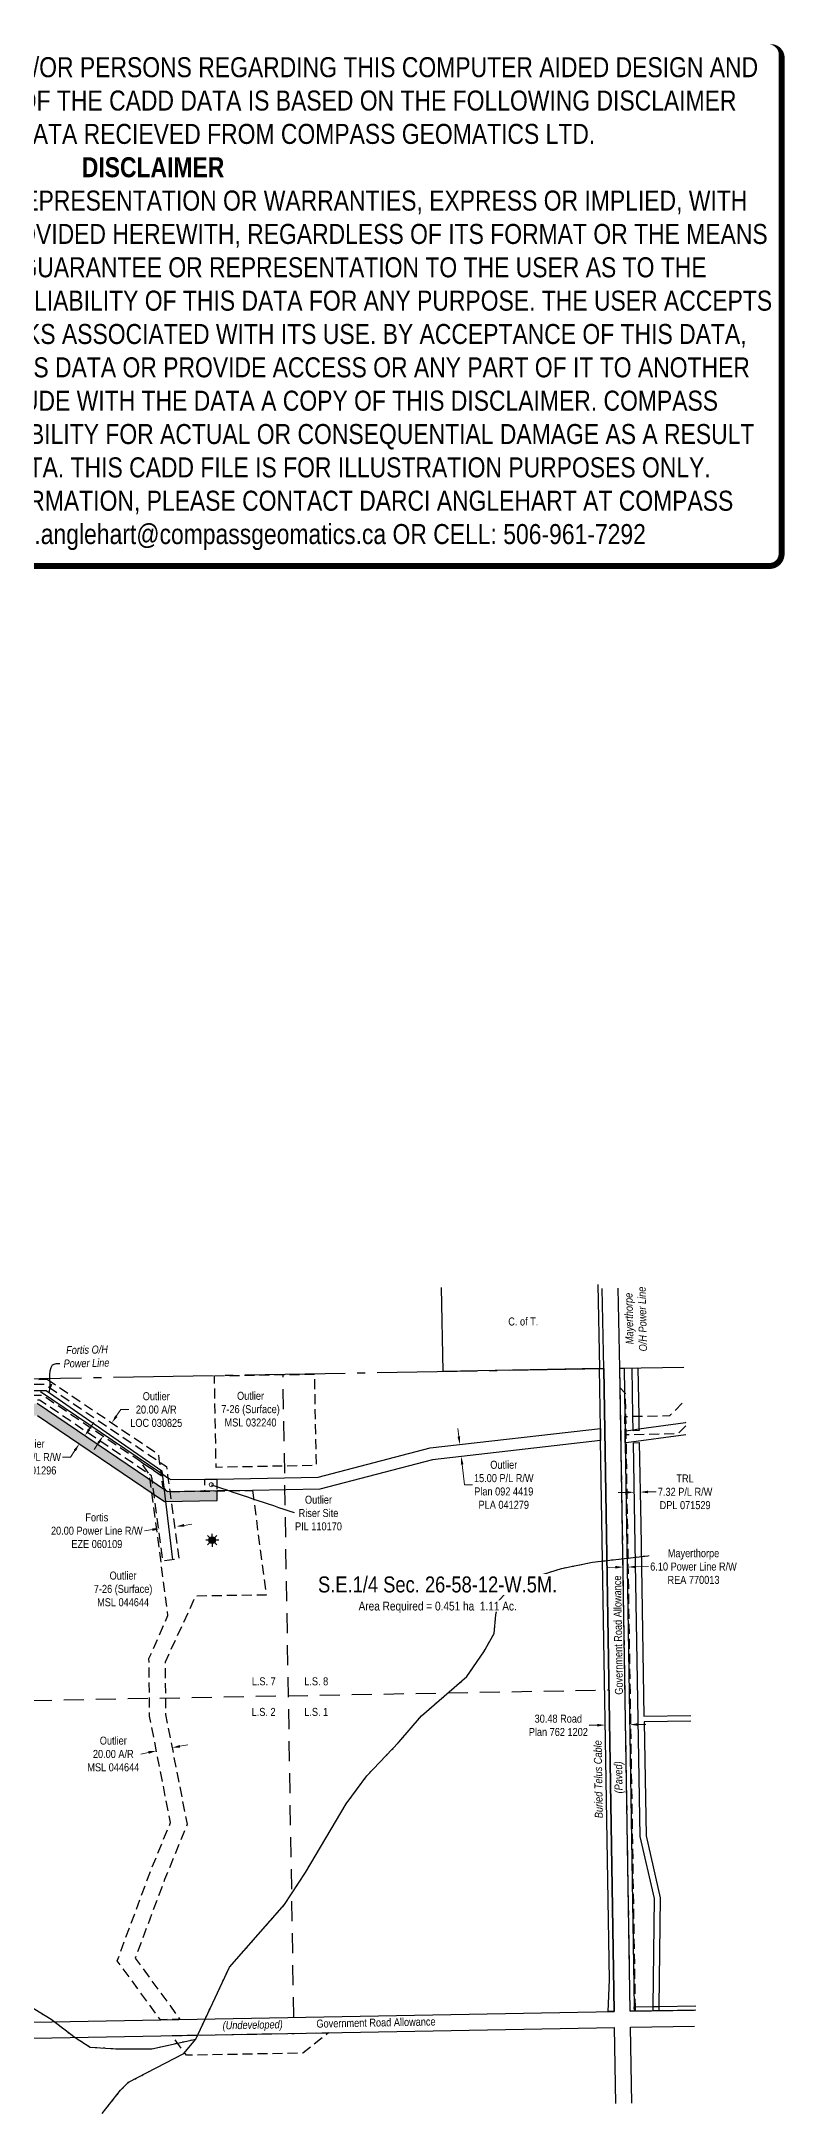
# Model space of a CAD drawing. Extents: x 585085 to 587865, y 5988184 to 5990821.
# Drawn here: x 586936 to 587865, y 5988206 to 5990796 of the extents above; entities that cross this region are included whole.
import ezdxf
from ezdxf.enums import TextEntityAlignment as Align

# ---------------------------------------------------------------- set-up
doc = ezdxf.new("R2010")
doc.units = 0
doc.header["$LTSCALE"] = 5
doc.header["$PDSIZE"] = 0.5
for name, pattern in [('foc-ACCESSROAD', [3.75, 2.5, -1.25]), ('foc-FLOWLINE', [3.75, 2.5, -1.25]), ('foc-LSD', [8, 5, -3]), ('foc-QUARTERLINE', [33, 25, -3, 2, -3]), ('foc-WHEELTRACKS', [2, 0.4, -1.6])]:
    doc.linetypes.add(name, pattern=pattern)
doc.layers.get('Defpoints').update_dxf_attribs({"color": 9})
for name, color, linetype in [('AS-POWER', 104, 'foc-POWER'), ('AS-TELUS', 224, 'foc-TEL'), ('C-AR', 13, 'foc-ACCESSROAD'), ('C-RW', 13, 'Continuous'), ('C-SYMBOL', 7, 'Continuous'), ('C-WS', 13, 'foc-ACCESSROAD'), ('C-WS-S', 8, 'Continuous'), ('F-EZE', 190, 'foc-FLOWLINE'), ('F-RW', 190, 'Continuous'), ('L-AREAREQUIRED', 7, 'Continuous'), ('L-QSEC', 8, 'foc-QUARTERLINE'), ('L-ROAD-T', 7, 'Continuous'), ('L-SEC', 7, 'Continuous'), ('L-SECTION-LSD', 7, 'foc-LSD'), ('L-TITLEDB', 4, 'Continuous'), ('L-TITLEDB-T', 4, 'Continuous'), ('P-TEMP-H', 41, 'Continuous'), ('P-TEMP_WORKSPACE', 46, 'Continuous'), ('T-WATER-P3', 160, 'foc-WHEELTRACKS')]:
    doc.layers.add(name, color=color, linetype=linetype)
for name, color, linetype, lineweight in [('C-AR-T', 13, 'Continuous', 9), ('C-RW-T', 13, 'Continuous', 9), ('C-WS-T', 13, 'Continuous', 9), ('F-EZE-T', 190, 'Continuous', 9), ('F-RW-T', 190, 'Continuous', 9), ('T-TEXT', 48, 'Continuous', 18)]:
    doc.layers.add(name, color=color, linetype=linetype, lineweight=lineweight)
doc.layers.add('DISCLAIMER', color=7, linetype='Continuous', plot=False)
doc.styles.add('100L', font='ARIALN.TTF', dxfattribs={"height": 11})
doc.styles.add('175L', font='ARIALN.TTF', dxfattribs={"height": 20})
doc.styles.add('80', font='ARIALN.TTF', dxfattribs={"height": 10})
doc.styles.add('80CG', font='ARIALN.TTF', dxfattribs={"height": 10})
doc.styles.add('80L', font='ARIALN.TTF', dxfattribs={"height": 10})
doc.styles.add('80LS', font='ARIALNI.TTF', dxfattribs={"height": 10})
doc.styles.add('foc-LtypeFont', font='ARIALN.TTF', dxfattribs={"height": 7.35})
doc.styles.add('MtXpl_Arial_Narrow', font='ARIALNI.TTF')
doc.linetypes.add('foc-POWER', pattern='A,6,-1,["P",foc-LtypeFont,S=0.2,R=0,X=-0.625,Y=-0.75],-1.24,4', length=12.24)
doc.linetypes.add('foc-POWER-NOLINE', pattern='A,0,-4,["P",foc-LtypeFont,S=0.2,R=0,X=-0.625,Y=-0.75],-8.24', length=12.24)
doc.linetypes.add('foc-TEL', pattern='A,2,-1,["T",foc-LtypeFont,S=0.2,R=0,X=-0.425,Y=-0.75],-1.24,8', length=12.24)
doc.linetypes.add('foc-TEL-NOLINE', pattern='A,0,-2,["T",foc-LtypeFont,S=0.2,R=0,X=-0.425,Y=-0.75],-10.24', length=12.24)
doc.linetypes.add('foc-TOPO-flowdirection-NOLINE', pattern='A,0,[">",foc-LtypeFont,S=0.3,R=0,X=0,Y=-0.945],-20,[">",foc-LtypeFont,S=0.3,R=0,X=0,Y=-0.945],0', length=20)
doc.dimstyles.new('Compass 5 000', dxfattribs={"dimscale": 5, "dimtxt": 9, "dimasz": 2, "dimexe": 0.2, "dimexo": 0.0625, "dimgap": 0.5, "dimtad": 0, "dimtih": 1, "dimtoh": 1, "dimzin": 0, "dimdsep": 46, "dimtxsty": '80CG', "dimcen": 0.1, "dimse1": 1, "dimse2": 1, "dimclrd": 256, "dimclrt": 256, "dimaunit": 1, "dimadec": 4, "dimazin": 0, "dimtfac": 0.06, "dimtofl": 0, "dimtmove": 0, "dimatfit": 1, "dimfxl": 0.2, "dimtolj": 1, "dimtzin": 0, "dimlwd": -1, "dimarcsym": 0})

# ---------------------------------------------------------------- blocks, each defined once
blk = doc.blocks.new('*D376')
at = {"layer": 'C-AR-T', "transparency": 16777216}
for p, q in [((587029.2, 5989077.9), (587034.8, 5989086.2)), ((587034.8, 5989086.2), (587044.8, 5989086.2)), ((587006.9, 5989044.7), (587001.3, 5989036.4))]:
    blk.add_line(p, q, dxfattribs=at)
for points in [[(587027.8, 5989078.8), (587030.6, 5989077), (587023.6, 5989069.6)], [(587005.5, 5989045.6), (587008.3, 5989043.8), (587012.5, 5989053)]]:
    blk.add_solid(points, dxfattribs=at)
at = {"layer": 'Defpoints', "color": 0, "transparency": 16777216}
for p in [(587002.7, 5989083.7), (586991.5, 5989067.1), (587023.6, 5989069.6)]:
    blk.add_point(p, dxfattribs=at)
at = {"layer": 'C-AR-T', "transparency": 16777216, "insert": (587079.1, 5989086.2), "char_height": 10, "attachment_point": 5, "style": '80CG'}
blk.add_mtext('\\A1;Outlier\\P20.00 A/R\\PLOC 030825', dxfattribs=at)
blk = doc.blocks.new('*D379')
at = {"layer": 'C-RW-T', "transparency": 16777216}
for p, q in [((587457.5, 5989052.5), (587456.3, 5989062.4)), ((587461.5, 5989017.7), (587464.5, 5988992.2)), ((587464.5, 5988992.2), (587474.5, 5988992.2))]:
    blk.add_line(p, q, dxfattribs=at)
for points in [[(587459.1, 5989052.7), (587455.8, 5989052.3), (587458.6, 5989042.6)], [(587463.2, 5989017.9), (587459.9, 5989017.5), (587460.4, 5989027.7)]]:
    blk.add_solid(points, dxfattribs=at)
at = {"layer": 'Defpoints', "color": 0, "transparency": 16777216}
for p in [(587455, 5989042.1), (587456.7, 5989027.2), (587460.4, 5989027.7)]:
    blk.add_point(p, dxfattribs=at)
at = {"layer": 'C-RW-T', "transparency": 16777216, "insert": (587513.6, 5988992.2), "char_height": 10, "attachment_point": 5, "style": '80CG'}
blk.add_mtext('\\A1;Outlier\\P15.00 P/L R/W\\PPlan 092 4419\\PPLA 041279', dxfattribs=at)
blk = doc.blocks.new('*D384')
at = {"layer": 'C-RW-T', "transparency": 16777216}
for p, q in [((586995.3, 5989061.6), (587000.9, 5989069.9)), ((586971.7, 5989026.8), (586961.7, 5989026.8)), ((586977.3, 5989035.1), (586971.7, 5989026.8))]:
    blk.add_line(p, q, dxfattribs=at)
for points in [[(586993.9, 5989062.6), (586996.7, 5989060.7), (586989.7, 5989053.3)], [(586976, 5989036), (586978.7, 5989034.2), (586982.9, 5989043.4)]]:
    blk.add_solid(points, dxfattribs=at)
at = {"layer": 'Defpoints', "color": 0, "transparency": 16777216}
for p in [(586982.9, 5989043.4), (587030.3, 5989025.9), (587023.6, 5989015.9)]:
    blk.add_point(p, dxfattribs=at)
at = {"layer": 'C-RW-T', "transparency": 16777216, "insert": (586922.7, 5989026.8), "char_height": 10, "attachment_point": 5, "style": '80CG'}
blk.add_mtext('\\A1;Outlier\\P12.00 P/L R/W\\PPLA 101296', dxfattribs=at)
blk = doc.blocks.new('*D389')
at = {"layer": 'Defpoints', "color": 0, "transparency": 16777216}
for p in [(587084.2, 5988937.5), (587106.2, 5988923.5), (587086.4, 5988920.8)]:
    blk.add_point(p, dxfattribs=at)
at = {"layer": 'F-EZE-T', "transparency": 16777216}
for p, q in [((587074.3, 5988936.2), (587064.3, 5988934.8)), ((587113.9, 5988941.5), (587123.8, 5988942.9))]:
    blk.add_line(p, q, dxfattribs=at)
for points in [[(587074, 5988937.8), (587074.5, 5988934.5), (587084.2, 5988937.5)], [(587113.7, 5988943.2), (587114.1, 5988939.9), (587104, 5988940.2)]]:
    blk.add_solid(points, dxfattribs=at)
at = {"layer": 'F-EZE-T', "transparency": 16777216, "insert": (587004.8, 5988934.8), "char_height": 10, "attachment_point": 5, "style": '80CG'}
blk.add_mtext('\\A1;Fortis\\P20.00 Power Line R/W\\PEZE 060109', dxfattribs=at)
blk = doc.blocks.new('*D390')
at = {"layer": 'Defpoints', "color": 0, "transparency": 16777216}
for p in [(587662.6, 5988906.4), (587668.7, 5988906.5), (587669, 5988889.5)]:
    blk.add_point(p, dxfattribs=at)
at = {"layer": 'F-EZE-T', "transparency": 16777216}
for p, q in [((587652.9, 5988889.2), (587642.9, 5988889)), ((587679, 5988889.7), (587694.5, 5988890))]:
    blk.add_line(p, q, dxfattribs=at)
for points in [[(587652.9, 5988890.9), (587653, 5988887.5), (587662.9, 5988889.4)], [(587679, 5988891.3), (587679.1, 5988888), (587669, 5988889.5)]]:
    blk.add_solid(points, dxfattribs=at)
at = {"layer": 'F-EZE-T', "transparency": 16777216, "insert": (587750.8, 5988890), "char_height": 10, "attachment_point": 5, "style": '80CG', "bg_fill": 3, "box_fill_scale": 1.1, "bg_fill_color": 256, "bg_fill_true_color": 13158600, "bg_fill_transparency": 0}
blk.add_mtext('\\A1;Mayerthorpe\\P6.10 Power Line R/W\\PREA 770013', dxfattribs=at)
blk = doc.blocks.new('*D394')
at = {"layer": 'Defpoints', "color": 0, "transparency": 16777216}
for p in [(587684, 5988983.1), (587677.9, 5988919.9), (587685.2, 5988920.1)]:
    blk.add_point(p, dxfattribs=at)
at = {"layer": 'F-RW-T', "transparency": 16777216}
for p, q in [((587666.7, 5988982.7), (587656.7, 5988982.6)), ((587694, 5988983.3), (587704, 5988983.4))]:
    blk.add_line(p, q, dxfattribs=at)
for points in [[(587666.7, 5988984.4), (587666.7, 5988981.1), (587676.7, 5988982.9)], [(587694, 5988984.9), (587694.1, 5988981.6), (587684, 5988983.1)]]:
    blk.add_solid(points, dxfattribs=at)
at = {"layer": 'F-RW-T', "transparency": 16777216, "insert": (587740.3, 5988983.4), "char_height": 10, "attachment_point": 5, "style": '80CG'}
blk.add_mtext('\\A1;TRL\\P7.32 P/L R/W\\PDPL 071529', dxfattribs=at)
blk = doc.blocks.new('*D398')
at = {"layer": 'Defpoints', "color": 0, "transparency": 16777216}
for p in [(587640.3, 5988706.2), (587640.5, 5988692), (587670.9, 5988706.8)]:
    blk.add_point(p, dxfattribs=at)
at = {"layer": 'L-TITLEDB-T', "transparency": 16777216}
for p, q in [((587630.5, 5988691.8), (587620.5, 5988691.6)), ((587681.2, 5988692.7), (587691.2, 5988692.9))]:
    blk.add_line(p, q, dxfattribs=at)
for points in [[(587630.5, 5988693.4), (587630.6, 5988690.1), (587640.5, 5988692)], [(587681.1, 5988694.3), (587681.2, 5988691), (587671.2, 5988692.5)]]:
    blk.add_solid(points, dxfattribs=at)
at = {"layer": 'L-TITLEDB-T', "transparency": 16777216, "insert": (587581.8, 5988691.6), "char_height": 10, "attachment_point": 5, "style": '80CG'}
blk.add_mtext('\\A1;30.48 Road\\PPlan 762 1202', dxfattribs=at)
blk = doc.blocks.new('GAS')
h = blk.add_hatch(color=255)
h.dxf.hatch_style = 1
edge = h.paths.add_edge_path()
edge.add_arc((0, 0), 0.9, 0, 360)
for p, q in [((-0.81, 0), (-1.62, 0)), ((-0.57, 0.57), (-1.14, 1.14)), ((0, 0.81), (0, 1.62)), ((0.57, 0.57), (1.14, 1.14)), ((1.62, 0), (0.81, 0)), ((-0.57, -0.57), (-1.14, -1.14)), ((0, -0.81), (0, -1.62)), ((1.14, -1.14), (0.57, -0.57))]:
    blk.add_line(p, q)
blk.add_circle((0, 0), 0.8)
blk = doc.blocks.new('*D454')
at = {"layer": 'C-AR-T', "transparency": 16777216}
for p, q in [((587108.7, 5988665.5), (587118.5, 5988667.4)), ((587069.5, 5988657.8), (587059.7, 5988655.8))]:
    blk.add_line(p, q, dxfattribs=at)
for points in [[(587108.4, 5988667.1), (587109, 5988663.9), (587098.9, 5988663.6)], [(587069.2, 5988659.4), (587069.8, 5988656.1), (587079.3, 5988659.7)]]:
    blk.add_solid(points, dxfattribs=at)
at = {"layer": 'Defpoints', "color": 0, "transparency": 16777216}
for p in [(587077.8, 5988667.1), (587097.4, 5988671), (587079.3, 5988659.7)]:
    blk.add_point(p, dxfattribs=at)
at = {"layer": 'C-AR-T', "transparency": 16777216, "insert": (587025.4, 5988655.8), "char_height": 10, "attachment_point": 5, "style": '80CG'}
blk.add_mtext('\\A1;Outlier\\P20.00 A/R\\PMSL 044644', dxfattribs=at)
blk = doc.blocks.new('Disclaimer_Legal')
at = {"layer": 'DISCLAIMER', "color": 254, "flags": 128}
blk.add_lwpolyline([(-3613, -1105, 37.5, 37.5, 0), (4096, -1105, 37.5, 37.5, 0.414214), (4171, -1030, 37.5, 37.5, 0), (4171, 2079, 37.5, 0, 0.414214), (4096, 2154, 0, 0, 0), (-3613, 2154, 0, 0, 0.414214), (-3688, 2079, 0, 0, 0), (-3688, -1030, 0, 37.5, 0.414214)], format="xyseb", close=True, dxfattribs=at)
at = {"layer": 'DISCLAIMER', "color": 254, "insert": (242, 534), "char_height": 125, "width": 7717.57, "attachment_point": 5, "style": '80'}
blk.add_mtext('NOTICE TO THE CORPORATION, PERSON &/OR PERSONS REGARDING THIS COMPUTER AIDED DESIGN AND DRAFTING (CADD) FILES. ACCEPTANCE OF THE CADD DATA IS BASED ON THE FOLLOWING DISCLAIMER WHICH COVERS ALL CADD DATA RECIEVED FROM COMPASS GEOMATICS LTD.\\P{\\fArial Narrow|b1|i0|c0|p34;DISCLAIMER}\\PCOMPASS GEOMATICS LTD. MAKES NO REPRESENTATION OR WARRANTIES, EXPRESS OR IMPLIED, WITH RESPECT TO THE REUSE OF THE DATA PROVIDED HEREWITH, REGARDLESS OF ITS FORMAT OR THE MEANS OF ITS TRANSMISSION. THERE IS NO GUARANTEE OR REPRESENTATION TO THE USER AS TO THE ACCURACY, CURRENCY, SUITABILITY OR RELIABILITY OF THIS DATA FOR ANY PURPOSE. THE USER ACCEPTS THE DATA "AS IS", AND ASSUMES ALL RISKS ASSOCIATED WITH ITS USE. BY ACCEPTANCE OF THIS DATA, THE USER AGREES NOT TO TRANSMIT THIS DATA OR PROVIDE ACCESS OR ANY PART OF IT TO ANOTHER PARTY UNLESS THE USER SHALL INCLUDE WITH THE DATA A COPY OF THIS DISCLAIMER. COMPASS GEOMATICS LTD. ASSUMES NO RESPONSIBILITY FOR ACTUAL OR CONSEQUENTIAL DAMAGE AS A RESULT OF ANY USER\'S RELIANCE ON THIS DATA. THIS CADD FILE IS FOR ILLUSTRATION PURPOSES ONLY.\\PIF YOU REQUIRE MORE ACCURATE INFORMATION, PLEASE CONTACT DARCI ANGLEHART AT COMPASS GEOMATICS LTD. VIA EMAIL: darci.anglehart@compassgeomatics.ca OR CELL: 506-961-7292', dxfattribs=at)

msp = doc.modelspace()

# ---------------------------------------------------------------- hatches: boundary and pattern name
at = {"layer": 'P-TEMP-H'}
h = msp.add_hatch(color=256, dxfattribs=at)
h.dxf.hatch_style = 1
h.paths.add_polyline_path([(586024.106, 5989811.192), (586059.62, 5989792.974), (586094.115, 5989780.731), (586224.247, 5989757.547), (586317.926, 5989721.806), (586391.403, 5989721.715), (586466.372, 5989720.623), (586523.353, 5989720.007), (586597.569, 5989668.954), (586609.897, 5989675.21), (586778.091, 5989673.289), (586793.564, 5989658.131), (586794.883, 5989617.261), (586757.337, 5989573.429), (586769.958, 5989440.285), (586802.643, 5989381.707), (586806.825, 5989144.059), (586778.245, 5989104.038), (586816.266, 5989064.124), (586910.818, 5989078.426), (586930.728, 5989078.647), (587089.352, 5988971.475), (587155.263, 5988972.554), (587155.067, 5988984.547), (587092.981, 5988983.551), (586930.018, 5989093.64), (586909.607, 5989093.413), (586824.41, 5989080.526), (586821.743, 5989080.123), (586797.656, 5989105.409), (586819.01, 5989135.311), (586814.616, 5989384.931), (586781.693, 5989443.937), (586773.461, 5989530.779), (586776.15, 5989533.915), (586772.87, 5989568.506), (586807.195, 5989608.577), (586804.633, 5989687.987), (586606.395, 5989690.251), (586598.736, 5989686.364), (586528.094, 5989734.958), (586320.708, 5989736.804), (586228.271, 5989772.072), (586097.962, 5989795.287), (586065.582, 5989806.766), (586023.827, 5989828.186)])

# ---------------------------------------------------------------- linework, layer by layer
at = {"layer": 'AS-POWER'}
msp.add_lwpolyline([(585937.055, 5990182.613), (585959.129, 5990177.005), (586013.379, 5990183.735), (586002.903, 5990105.211), (585999.678, 5990001.716), (585999.211, 5989905.199), (586018.33, 5989876.191), (586104.944, 5989835.901), (586222.811, 5989814.949), (586333.878, 5989779.036), (586438.048, 5989779.398), (586536.881, 5989777.175), (586624.415, 5989786.535), (586711.92, 5989796.553), (586793.788, 5989796.91), (586817.741, 5989776.544), (586825.339, 5989569.786), (586830.017, 5989456.237), (586835.793, 5989125.298), (586859.09, 5989109.973), (586941.382, 5989110.239), (587085.883, 5989009.84), (587099.263, 5988898.501)], dxfattribs=at)
at = {"layer": 'AS-POWER', "linetype": 'foc-POWER-NOLINE', "flags": 128}
msp.add_lwpolyline([(587660.337, 5989044.274), (587658.835, 5989137.917), (587656.825, 5989237.88)], dxfattribs=at)
at = {"layer": 'AS-TELUS', "linetype": 'foc-TEL-NOLINE', "flags": 128}
for points in [[(587638.729, 5989137.587), (587636.717, 5989237.523)], [(587651.596, 5988334.165), (587638.729, 5989137.587)]]:
    msp.add_lwpolyline(points, dxfattribs=at)
at = {"layer": 'C-AR', "flags": 128}
msp.add_lwpolyline([(586942.594, 5989124.235), (587081.662, 5989030.444), (587082.959, 5989020.98), (587084.85, 5989007.178), (587085.305, 5989003.852), (587059.273, 5989021.409), (586936.722, 5989104.061), (586907.314, 5989103.269), (586869.232, 5989097.557), (586837.108, 5989092.629), (586834.17, 5989092.442), (586830.644, 5989091.92), (586822.581, 5989080.695), (586819.883, 5989076.939), (586813.267, 5989067.73), (586794.871, 5989042.12), (586783.216, 5989040.854), (586782.733, 5989058.792), (586782.675, 5989060.939), (586783.988, 5989061.082), (586799.281, 5989082.452), (586808.085, 5989094.754), (586817.007, 5989107.221), (586819.333, 5989110.473), (586830.425, 5989112.115), (586833.816, 5989112.618), (586836.755, 5989112.815), (586867.388, 5989117.49), (586905.504, 5989123.237), (586942.594, 5989124.235)], close=True, dxfattribs=at)
msp.add_lwpolyline([(587741.217, 5989066.063), (587731.099, 5989055.872), (587666.268, 5989054.647), (587665.361, 5989054.629), (587665.281, 5989059.631), (587664.993, 5989077.638), (587665.9, 5989077.655), (587675.039, 5989077.828), (587682.361, 5989077.965), (587721.339, 5989078.702), (587740.659, 5989098.162)], dxfattribs=at)
at = {"layer": 'C-RW'}
for points in [[(586934.338, 5989108.971), (587084.85, 5989007.178), (587093.771, 5989001.144), (587097.417, 5988998.679), (587139.744, 5988999.249), (587154.749, 5988999.452), (587281.5, 5989001.592), (587421.768, 5989038.319), (587634.419, 5989062.761), (587634.667, 5989047.683), (587424.516, 5989023.529), (587283.495, 5988986.638), (587199.4, 5988985.269), (587155.067, 5988984.547), (587092.981, 5988983.551), (586930.018, 5989093.64)], [(587741.414, 5989054.737), (587666.423, 5989044.732), (587665.521, 5989044.625), (587665.361, 5989054.629), (587665.281, 5989059.631), (587666.182, 5989059.742), (587675.336, 5989061.007), (587682.642, 5989062.005), (587740.699, 5989069.941), (587741.142, 5989070.382)]]:
    msp.add_lwpolyline(points, dxfattribs=at)
at = {"layer": 'C-RW', "flags": 128}
msp.add_lwpolyline([(586930.728, 5989078.647), (587089.352, 5988971.475), (587155.263, 5988972.554), (587155.067, 5988984.547), (587092.981, 5988983.551), (586930.018, 5989093.64)], dxfattribs=at)
at = {"layer": 'C-WS', "flags": 128}
for points in [[(587151.918, 5989128.498), (587276.78, 5989130.551), (587278.869, 5989016.332), (587154.01, 5989014.017), (587151.918, 5989128.498)], [(587199.398, 5988985.281), (587216.518, 5988854.486), (587128.321, 5988853.139), (587090.054, 5988770.474), (587090.749, 5988704.98), (587117.675, 5988568.05), (587089.522, 5988498.921), (587052.878, 5988400.597), (587108.721, 5988324.184), (587084.298, 5988323.737), (587030.41, 5988397.474), (587070.903, 5988506.751), (587096.91, 5988570.085), (587070.789, 5988702.928), (587070.023, 5988775.078), (587093.791, 5988828.968), (587073.748, 5988982.098), (587071.664, 5988998.014), (587070.718, 5989005.074), (587059.274, 5989021.41), (587085.305, 5989003.852), (587086.946, 5988990.679), (587092.894, 5988983.62), (587096.11, 5988983.669), (587140.062, 5988984.323), (587155.067, 5988984.547), (587199.398, 5988985.281)], [(587154.749, 5988999.452), (587155.067, 5988984.547), (587140.062, 5988984.323), (587139.744, 5988999.249), (587154.749, 5988999.452)], [(587098.813, 5988303.891), (587117.384, 5988304.231), (587251.451, 5988306.69), (587294.616, 5988307.482), (587262.506, 5988281.997), (587116.823, 5988279.254), (587098.813, 5988303.891)]]:
    msp.add_lwpolyline(points, close=True, dxfattribs=at)
at = {"layer": 'F-EZE', "flags": 128}
for points in [[(586336.432, 5989778.587), (586539.797, 5989776.742), (586619.557, 5989784.086), (586620.029, 5989784.13), (586714.579, 5989792.835), (586799.416, 5989792.24), (586800.014, 5989792.236), (586800.69, 5989792.231), (586825.242, 5989770.951), (586829.546, 5989524.97), (586836.571, 5989123.321), (586848.041, 5989123.523), (586855.661, 5989117.203), (586867.388, 5989117.49), (586939.235, 5989118.087), (587082.959, 5989020.98), (587091.927, 5989014.921), (587093.325, 5989004.477), (587093.771, 5989001.144), (587095.988, 5988984.58), (587096.11, 5988983.671), (587097.714, 5988971.689), (587107.367, 5988899.586), (587088.872, 5988897.11), (587087.562, 5988896.935), (587076.401, 5988980.297), (587074.266, 5988996.25), (587073.827, 5988999.525), (587073.643, 5989000.898), (587073.311, 5989003.383), (587070.691, 5989005.112), (586933.214, 5989098.04), (586869.232, 5989097.557), (586848.576, 5989097.147), (586846.458, 5989098.893), (586845.941, 5989099.349), (586836.86, 5989106.808), (586833.947, 5989109.153), (586830.958, 5989111.676), (586830.425, 5989112.115), (586826.781, 5989115.12), (586826.711, 5989119.083), (586826.683, 5989120.704), (586826.64, 5989123.143), (586823.883, 5989280.183), (586821.666, 5989402.328), (586820.938, 5989442.438), (586816.431, 5989551.539), (586816.299, 5989555.589), (586816.252, 5989557.056), (586811.385, 5989707.032), (586809.732, 5989757.952), (586799.58, 5989766.75), (586799.128, 5989767.142), (586793.174, 5989772.302), (586715.427, 5989772.846), (586619.687, 5989764.031), (586619.33, 5989763.998), (586559.942, 5989758.531), (586558.379, 5989758.388), (586540.623, 5989756.752), (586334.357, 5989758.626), (586308.15, 5989763.886), (586223.658, 5989794.265), (586135.73, 5989809.733), (586105.299, 5989816.546), (586023.424, 5989852.588), (586023.145, 5989869.528), (586022.956, 5989881.019), (586029.206, 5989871.907), (586076.937, 5989850.877), (586082.597, 5989848.383), (586111.57, 5989835.619), (586130.244, 5989831.438), (586138.039, 5989829.693), (586139.639, 5989829.269), (586228.808, 5989813.646), (586313.525, 5989783.185), (586336.432, 5989778.587)], [(587677.717, 5988339.754), (587677.8, 5988334.573), (587676.879, 5988334.559), (587671.701, 5988334.478), (587659.227, 5989113.39), (587664.514, 5989107.564), (587665.437, 5989106.547), (587665.9, 5989077.655), (587666.183, 5989059.728), (587666.268, 5989054.647), (587666.423, 5989044.719), (587677.717, 5988339.754)]]:
    msp.add_lwpolyline(points, close=True, dxfattribs=at)
at = {"layer": 'F-RW'}
msp.add_lwpolyline([(587682.678, 5989059.96), (587675.357, 5989059.821), (587675.336, 5989061.006), (587675.039, 5989077.828), (587673.974, 5989138.167), (587681.296, 5989138.287), (587682.361, 5989077.965), (587682.642, 5989062.004), (587682.678, 5989059.96)], close=True, dxfattribs=at)
msp.add_lwpolyline([(587747.629, 5988697.016), (587689.01, 5988695.834), (587691.467, 5988553.459), (587709.21, 5988475.998), (587707.594, 5988340.221), (587707.532, 5988335.037), (587700.206, 5988334.922), (587700.267, 5988340.107), (587701.876, 5988475.213), (587684.158, 5988552.569), (587677.429, 5988942.432), (587675.622, 5989044.816), (587682.944, 5989044.954), (587684.751, 5988942.56), (587688.884, 5988703.157), (587747.506, 5988704.098)], dxfattribs=at)
at = {"layer": 'L-QSEC'}
for p, q in [((586035.637, 5989109.076), (587638.729, 5989137.587)), ((587658.835, 5989137.917), (587738.67, 5989139.234))]:
    msp.add_line(p, q, dxfattribs=at)
at = {"layer": 'L-SEC'}
for p, q in [((587638.729, 5989137.587), (587636.717, 5989237.523)), ((587658.836, 5989137.991), (587656.825, 5989237.88)), ((587651.596, 5988334.165), (587638.729, 5989137.587)), ((587671.704, 5988334.481), (587658.838, 5989137.909)), ((586850.633, 5988319.465), (587651.596, 5988334.165)), ((587671.704, 5988334.481), (587751.538, 5988335.732)), ((586850.985, 5988299.357), (587651.918, 5988314.057)), ((587653.629, 5988219.142), (587651.918, 5988314.057)), ((587673.736, 5988219.538), (587672.026, 5988314.419)), ((587672.026, 5988314.379), (587672.026, 5988314.399)), ((587672.027, 5988314.372), (587751.86, 5988315.624))]:
    msp.add_line(p, q, dxfattribs=at)
at = {"layer": 'L-SECTION-LSD'}
for p, q in [((587251.114, 5988326.815), (587237.65, 5989130.454)), ((586843.602, 5988721.385), (587645.163, 5988735.876))]:
    msp.add_line(p, q, dxfattribs=at)
at = {"layer": 'L-TITLEDB', "flags": 128}
for points in [[(587631.119, 5989242.444), (587633.186, 5989137.49), (587437.689, 5989134.017), (587435.581, 5989238.705)], [(587753.906, 5988335.774), (587707.532, 5988335.041), (587700.206, 5988334.925), (587677.8, 5988334.573), (587676.879, 5988334.559), (587676.795, 5988339.74), (587677.716, 5988339.755), (587700.267, 5988340.11), (587707.593, 5988340.225), (587753.816, 5988340.956)]]:
    msp.add_lwpolyline(points, dxfattribs=at)
at = {"layer": 'L-TITLEDB'}
msp.add_lwpolyline([(587651.596, 5988334.162), (587644.173, 5988334.026), (587645.785, 5988373.465), (587634.667, 5989047.683), (587634.419, 5989062.761), (587633.186, 5989137.488), (587638.729, 5989137.586), (587651.596, 5988334.162)], close=True, dxfattribs=at)
at = {"layer": 'L-TITLEDB', "flags": 128}
msp.add_lwpolyline([(587676.796, 5988339.74), (587676.879, 5988334.559), (587671.701, 5988334.478), (587659.227, 5989113.39), (587658.834, 5989137.918), (587664.027, 5989138.004), (587664.514, 5989107.564), (587664.993, 5989077.638), (587665.281, 5989059.631), (587665.361, 5989054.629), (587665.521, 5989044.625), (587676.796, 5988339.74)], close=True, dxfattribs=at)
at = {"layer": 'P-TEMP_WORKSPACE'}
msp.add_lwpolyline([(586930.728, 5989078.647), (587089.352, 5988971.475), (587155.263, 5988972.554), (587155.067, 5988984.547), (587092.981, 5988983.551), (586930.018, 5989093.64)], dxfattribs=at)
at = {"layer": 'T-WATER-P3', "flags": 128}
for points in [[(587128.546, 5988299.567), (587170.556, 5988389.573), (587239.568, 5988467.58), (587265.571, 5988507.582), (587316.577, 5988593.584), (587342.58, 5988628.585), (587382.583, 5988670.586), (587410.585, 5988703.587), (587467.589, 5988752.588), (587488.591, 5988783.59), (587501.592, 5988806.589), (587503.594, 5988829.591), (587507.595, 5988847.591), (587524.596, 5988865.591), (587547.597, 5988875.592), (587585.598, 5988887.59), (587624.598, 5988895.59), (587693.598, 5988903.589), (587725.599, 5988905.588), (587743.935, 5988909.606)], [(586463.521, 5988801.551), (586481.521, 5988785.551), (586512.522, 5988752.552), (586593.525, 5988686.554), (586729.528, 5988554.556), (586752.527, 5988509.555), (586764.525, 5988470.555), (586778.524, 5988440.554), (586812.525, 5988410.554), (586850.527, 5988383.555), (586947.531, 5988324.558), (586977.532, 5988301.56), (586996.533, 5988289.559), (587028.536, 5988287.562), (587073.54, 5988287.563), (587128.546, 5988299.567)], [(587011.429, 5988206.468), (587034.533, 5988235.559), (587044.535, 5988245.561), (587113.543, 5988281.565), (587128.546, 5988299.567)]]:
    msp.add_lwpolyline(points, dxfattribs=at)
at = {"layer": 'T-WATER-P3', "linetype": 'foc-TOPO-flowdirection-NOLINE', "flags": 128}
for points in [[(587128.546, 5988299.567), (587170.556, 5988389.573), (587239.568, 5988467.58), (587265.571, 5988507.582), (587316.577, 5988593.584), (587342.58, 5988628.585), (587382.583, 5988670.586), (587410.585, 5988703.587), (587467.589, 5988752.588), (587488.591, 5988783.59), (587501.592, 5988806.589), (587503.594, 5988829.591), (587507.595, 5988847.591), (587524.596, 5988865.591), (587547.597, 5988875.592), (587585.598, 5988887.59), (587624.598, 5988895.59), (587693.598, 5988903.589), (587725.599, 5988905.588), (587743.935, 5988909.606)], [(586463.521, 5988801.551), (586481.521, 5988785.551), (586512.522, 5988752.552), (586593.525, 5988686.554), (586729.528, 5988554.556), (586752.527, 5988509.555), (586764.525, 5988470.555), (586778.524, 5988440.554), (586812.525, 5988410.554), (586850.527, 5988383.555), (586947.531, 5988324.558), (586977.532, 5988301.56), (586996.533, 5988289.559), (587028.536, 5988287.562), (587073.54, 5988287.563), (587128.546, 5988299.567)], [(587011.429, 5988206.468), (587034.533, 5988235.559), (587044.535, 5988245.561), (587113.543, 5988281.565), (587128.546, 5988299.567)]]:
    msp.add_lwpolyline(points, dxfattribs=at)

# ---------------------------------------------------------------- block references
at = {"layer": 'C-WS-S', "xscale": 4.997753600000016, "yscale": 4.997753600000016, "zscale": 4.997753600000016}
msp.add_blockref('GAS', (587149.076, 5988922.972), dxfattribs=at)
at = {"layer": 'Defpoints', "color": 5, "xscale": 0.2, "yscale": 0.2, "zscale": 0.2}
msp.add_blockref('Disclaimer_Legal', (587026.699, 5990361.515), dxfattribs=at)

# ---------------------------------------------------------------- texts
at = {"layer": 'AS-TELUS', "insert": (587627.455, 5988575.499), "char_height": 9.99983, "attachment_point": 1, "rotation": 90.899801, "style": '175L'}
msp.add_mtext_dynamic_manual_height_columns('{\\fArial Narrow|b0|i1|c0|p34;Buried Telus Cable}', width=97.27709, gutter_width=100.043, heights=[0], dxfattribs=at)
at = {"layer": 'C-WS-T', "char_height": 9.99551, "width": 78.95946, "attachment_point": 5, "style": '80CG'}
for s, insert in [('\\A1;Outlier\\P7-26 (Surface)\\PMSL 032240', (587197, 5989086.696)), ('\\A1;Outlier\\PRiser Site\\PPIL 110170', (587281.936, 5988956.884)), ('\\A1;Outlier\\P7-26 (Surface)\\PMSL 044644', (587037.669, 5988862.054))]:
    msp.add_mtext(s, dxfattribs=dict(at, insert=insert))
at = {"layer": 'L-ROAD-T', "style": '80L'}
for height, rotation, p in [(9.99551, 90.917475, (587656.451, 5988804.353)), (10, 1.051452, (587353.836, 5988320.165))]:
    msp.add_text('Government Road Allowance', height=height, rotation=rotation, dxfattribs=at).set_placement(p, align=Align.MIDDLE_CENTER)
at = {"layer": 'L-TITLEDB-T', "insert": (587538.011, 5989196.249), "char_height": 9.99551, "width": 36.66606, "attachment_point": 5, "style": '80CG'}
msp.add_mtext('\\A1;C. of T.', dxfattribs=at)
at = {"layer": 'T-TEXT', "style": '80LS'}
for s, height, rotation, p in [('(Paved)', 9.9955, 90.917475, (587656.835, 5988626.571)), ('(Undeveloped)', 10, 1.051452, (587199.675, 5988317.336))]:
    msp.add_text(s, height=height, rotation=rotation, dxfattribs=at).set_placement(p, align=Align.MIDDLE_CENTER)

# ---------------------------------------------------------------- dimensions: what is measured, and where the dimension line sits
at = {"layer": 'C-AR-T'}
dim = msp.add_aligned_dim(p1=(587097.439, 5988670.963), p2=(587077.832, 5988667.108), distance=7.544, text='Outlier\\P20.00 A/R\\PMSL 044644', dimstyle='Compass 5 000', dxfattribs=at)
dim.commit()
dim.dimension.update_dxf_attribs({"geometry": '*D454', "text_midpoint": (587025.39, 5988655.846)})
at = {"layer": 'C-RW-T'}
for base, p1, p2, angle, text, picture, middle in [((586982.939, 5989043.371), (587030.303, 5989025.893), (587023.566, 5989015.922), 235.955537, 'Outlier\\P12.00 P/L R/W\\PPLA 101296', '*D384', (586922.657, 5989026.799)), ((587460.384, 5989027.652), (587455.008, 5989042.135), (587456.742, 5989027.228), 276.634567, 'Outlier\\P15.00 P/L R/W\\PPlan 092 4419\\PPLA 041279', '*D379', (587513.589, 5988992.235))]:
    dim = msp.add_linear_dim(base=base, p1=p1, p2=p2, angle=angle, text=text, dimstyle='Compass 5 000', dxfattribs=at)
    dim.commit()
    dim.dimension.update_dxf_attribs({"geometry": picture, "text_midpoint": middle, "dimtype": 161})
at = {"layer": 'F-EZE-T'}
dim = msp.add_linear_dim(base=(587084.168, 5988937.526), p1=(587106.227, 5988923.516), p2=(587086.426, 5988920.837), angle=187.703418, text='Fortis\\P20.00 Power Line R/W\\PEZE 060109', dimstyle='Compass 5 000', dxfattribs=at)
dim.commit()
dim.dimension.update_dxf_attribs({"geometry": '*D389', "text_midpoint": (587004.755, 5988934.846), "dimtype": 161})
at = {"layer": 'L-TITLEDB-T'}
dim = msp.add_aligned_dim(p1=(587670.905, 5988706.789), p2=(587640.278, 5988706.242), distance=14.292, text='30.48 Road\\PPlan 762 1202', dimstyle='Compass 5 000', dxfattribs=at)
dim.commit()
dim.dimension.update_dxf_attribs({"geometry": '*D398', "text_midpoint": (587581.832, 5988691.596)})

# ---------------------------------------------------------------- leaders
at = {"layer": 'C-WS-T', "path_type": 1}
msp.add_leader([(587147.803, 5988992.298), (587251.548, 5988957.464)], dimstyle='Compass 5 000', override={"dimasz": 1, "dimgap": 0.5, "dimtad": 0, "dimldrblk": 'DotBlank'}, dxfattribs=at)

# ---------------------------------------------------------------- next in the draw order: texts
at = {"layer": 'AS-POWER', "insert": (587666.119, 5989157.911), "char_height": 9.99551, "width": 80.63674, "attachment_point": 1, "rotation": 91.307547, "style": 'MtXpl_Arial_Narrow', "bg_fill": 3, "box_fill_scale": 1.15, "bg_fill_color": 256, "bg_fill_true_color": 256, "bg_fill_transparency": 0}
msp.add_mtext('\\pi6.72842; {\\C104;Mayerthorpe} \\P\\pi0.57498;O/H Power Line ', dxfattribs=at)
at = {"layer": 'AS-POWER', "insert": (586962.485, 5989165.393), "char_height": 9.99116, "width": 57.06861, "attachment_point": 1, "rotation": 1.172805, "style": 'MtXpl_Arial_Narrow', "bg_fill": 2}
msp.add_mtext('\\pi0.68377; Fortis O/H\\P\\pi0.32597;Power Line ', dxfattribs=at)
at = {"layer": 'C-SYMBOL', "color": 3, "insert": (587430.893, 5988877.697), "char_height": 19.99101, "width": 300.6382, "attachment_point": 2, "style": '175L', "bg_fill": 3, "box_fill_scale": 1.15, "bg_fill_color": 256, "bg_fill_true_color": 256, "bg_fill_transparency": 0}
msp.add_mtext('S.E.1/4 Sec. 26-58-12-W.5M.', dxfattribs=at)
at = {"layer": 'L-SECTION-LSD', "attachment_point": 1, "style": '100L', "bg_fill": 3, "box_fill_scale": 1.5, "bg_fill_color": 256, "bg_fill_transparency": 0}
for s, width, insert, char_height in [('\\pi2.30508;L.S. 7', 30.8666, (587196.24, 5988751.657), 9.99551), ('L.S. 8', 30.38749, (587264.169, 5988751.657), 9.9955), ('\\pi2.1395;L.S. 2', 30.63966, (587196.24, 5988713.389), 9.99551), ('L.S. 1', 29.97773, (587264.169, 5988713.389), 9.9955)]:
    msp.add_mtext_dynamic_manual_height_columns(s, width=width, gutter_width=54.975, heights=[0], dxfattribs=dict(at, insert=insert, char_height=char_height))

# ---------------------------------------------------------------- next in the draw order: dimensions: what is measured, and where the dimension line sits
at = {"layer": 'F-EZE-T'}
dim = msp.add_linear_dim(base=(587669.037, 5988889.495), p1=(587662.623, 5988906.408), p2=(587668.718, 5988906.522), angle=1.071732, text='Mayerthorpe\\P6.10 Power Line R/W\\PREA 770013', dimstyle='Compass 5 000', override={"dimtfill": 1}, dxfattribs=at)
dim.commit()
dim.dimension.update_dxf_attribs({"geometry": '*D390', "text_midpoint": (587750.826, 5988889.971), "dimtype": 161})

# ---------------------------------------------------------------- next in the draw order: texts
at = {"layer": 'L-AREAREQUIRED', "color": 5, "insert": (587430.974, 5988846.169), "char_height": 10.99506, "width": 245.24146, "attachment_point": 2, "style": '100L', "bg_fill": 3, "box_fill_scale": 1.15, "bg_fill_color": 256, "bg_fill_true_color": 256, "bg_fill_transparency": 0}
msp.add_mtext('Area Required = 0.451 ha  1.11 Ac.', dxfattribs=at)

# ---------------------------------------------------------------- next in the draw order: dimensions: what is measured, and where the dimension line sits
at = {"layer": 'C-AR-T'}
dim = msp.add_linear_dim(base=(587023.628, 5989069.605), p1=(586991.486, 5989067.107), p2=(587002.651, 5989083.711), angle=56.081172, text='Outlier\\P20.00 A/R\\PLOC 030825', dimstyle='Compass 5 000', dxfattribs=at)
dim.commit()
dim.dimension.update_dxf_attribs({"geometry": '*D376', "text_midpoint": (587079.124, 5989086.202), "dimtype": 161})
at = {"layer": 'F-RW-T'}
dim = msp.add_linear_dim(base=(587684.036, 5988983.065), p1=(587677.887, 5988919.927), p2=(587685.21, 5988920.064), angle=1.066871, text='TRL\\P7.32 P/L R/W\\PDPL 071529', dimstyle='Compass 5 000', dxfattribs=at)
dim.commit()
dim.dimension.update_dxf_attribs({"geometry": '*D394', "text_midpoint": (587740.285, 5988983.437), "dimtype": 161})

# ---------------------------------------------------------------- next in the draw order: leaders
at = {"layer": 'AS-POWER', "path_type": 1}
msp.add_leader([(586945.649, 5989108.493), (586952.805, 5989143.58), (586958.476, 5989143.715)], dimstyle='Compass 5 000', override={"dimgap": 0.5, "dimtad": 0}, dxfattribs=at)

doc.saveas('drawing.dxf')
